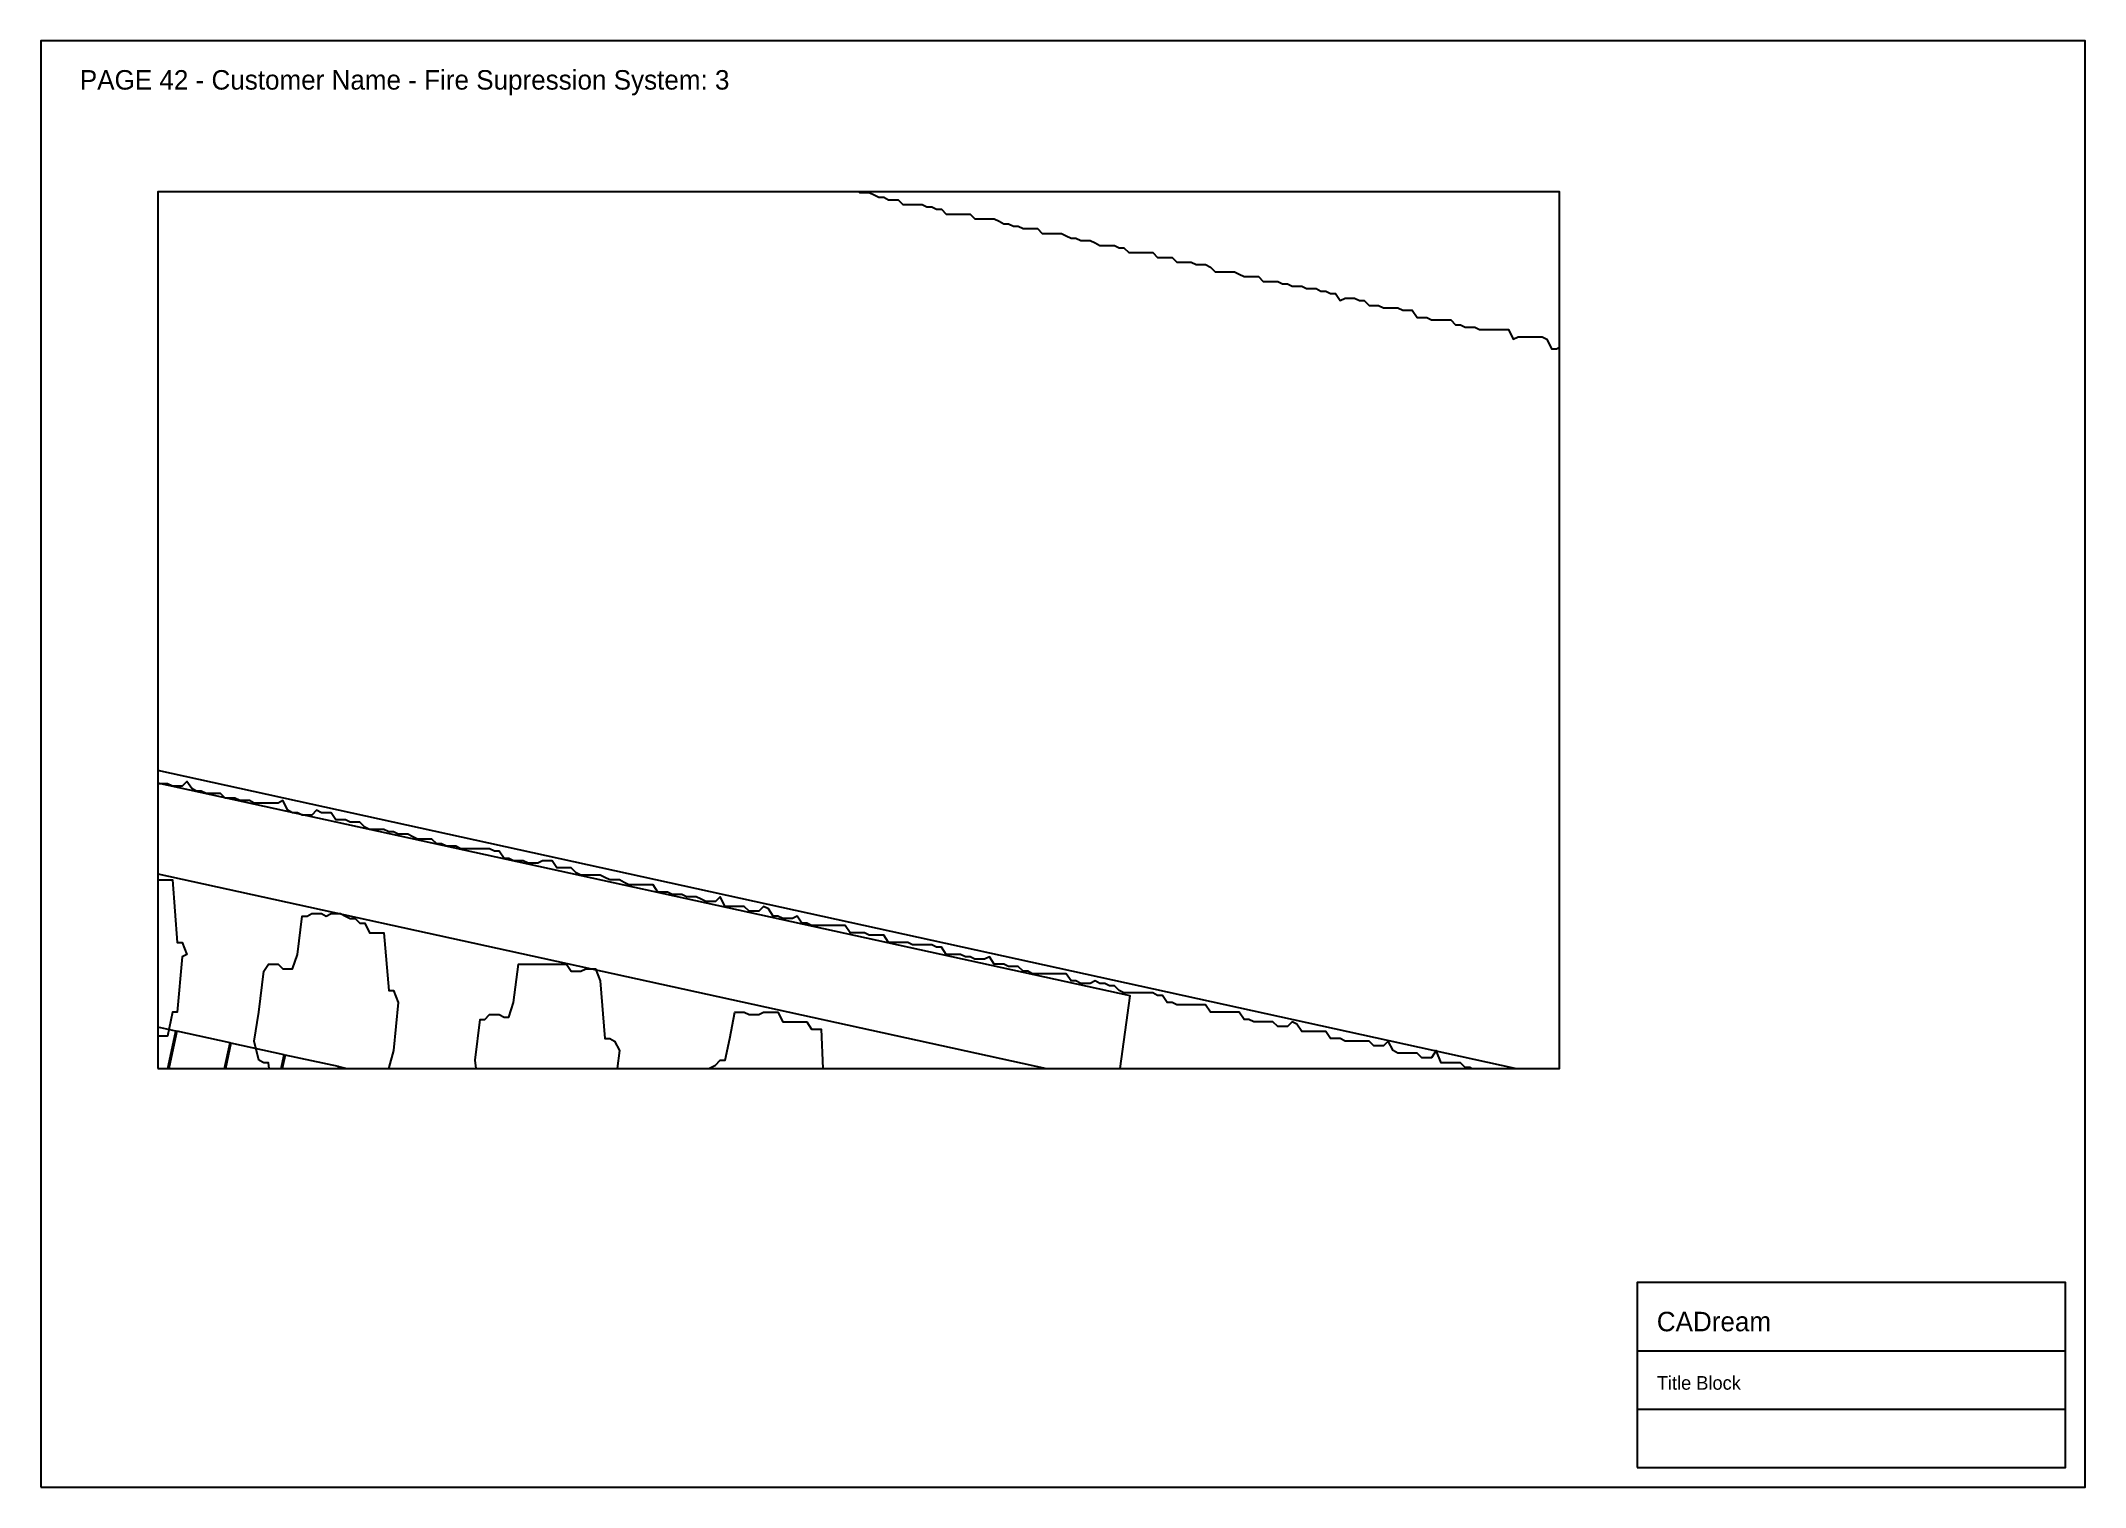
# Paper-space layout 'Layout1' of a CAD drawing. Header units: metres, sheet in millimetres. Extents: x 0 to 420, y 0 to 297.
# The model-space entities are those that its viewports show. They can reach past a viewport. Long polylines and large blocks are cut down to what shows.
import ezdxf

# ---------------------------------------------------------------- set-up
doc = ezdxf.new("R2010")
doc.units = ezdxf.units.M
for name, color, linetype in [('Obstacle', 7, 'ByLayer'), ('Parapet Wall', 7, 'Continuous'), ('PV Modules', 7, 'ByLayer'), ('SHEET_BORDER', 8, 'Continuous'), ('SHEET_TEXT', 5, 'Continuous'), ('SHEET_TITLEBLOCK', 7, 'Continuous'), ('SHEET_VIEWPORT_FRAME', 6, 'Continuous'), ('Unit Area Outer Contour', 7, 'ByLayer')]:
    doc.layers.add(name, color=color, linetype=linetype)

# ---------------------------------------------------------------- blocks, each defined once
blk = doc.blocks.new('CADREAM_TITLEBLOCK_V1')
at = {"layer": 'SHEET_TITLEBLOCK'}
for p, q in [((0, 24), (88, 24)), ((0, 12), (88, 12))]:
    blk.add_line(p, q, dxfattribs=at)
blk.add_lwpolyline([(0, 0), (88, 0), (88, 38), (0, 38)], close=True, dxfattribs=at)
for s, height, p in [('CADream', 4, (4, 28)), ('Title Block', 2.8, (4, 16))]:
    blk.add_text(s, height=height, dxfattribs=at).set_placement(p)
blk = doc.blocks.new('*U0')
at = {"layer": 'Parapet Wall', "color": 2}
blk.add_polyline3d([(-43274, -47535, 95840), (10992, -59431, 95840), (13942, -45973, 95840), (-40323, -34077, 95840)], close=True, dxfattribs=at)
at = {"layer": 'Unit Area Outer Contour', "color": 2}
blk.add_polyline3d([(-43274, -47535, 46300), (10992, -59431, 46300), (13942, -45973, 46300), (-40323, -34077, 46300)], close=True, dxfattribs=at)
at = {"flags": 1}
for tag in ['unit_id', 'unit_name', 'is_enable_parapet', 'parapet_height', 'ground_elevation']:
    blk.add_attdef(tag, (0, 0), '', height=2.5, dxfattribs=at)
blk = doc.blocks.new('*U1')
at = {"layer": 'PV Modules', "color": 0}
blk.add_polyline3d([(0, 0, 0), (110.8, -24.3, 0), (161, 204.9, 41.4), (50.2, 229.1, 41.4)], close=True, dxfattribs=at)
at = {"flags": 1}
for tag in ['vmpo', 'voco', 'silicon-material', 'theme', 'company-name', 'id', 'panel-length', 'panel-width', 'panel-height', 'mounting-hole-spacing1', 'mounting-hole-spacing2', 'userid', 'impo', 'isco', 'module-material', 'note', 'name', 'pmax']:
    blk.add_attdef(tag, (0, 0), '', height=2.5, dxfattribs=at)
blk = doc.blocks.new('*U2')
at = {"layer": 'PV Modules', "color": 110}
for p in [(-1771.6, -4676.9, 5013.4), (-1658.8, -4701.6, 5013.4), (-1546.1, -4726.3, 5013.4), (-1433.4, -4751, 5013.4), (-1320.7, -4775.7, 5013.4)]:
    blk.add_blockref('*U1', p, dxfattribs=at)
at = {"flags": 1}
for tag in ['tilt', 'azimuth', 'align', 'array-mode', 'offset-x', 'offset-y', 'mode', 'panel-x', 'panel-y', 'panel-per-row', 'bracket-type', 'bracket-value', 'row-per-array']:
    blk.add_attdef(tag, (0, 0), '', height=2.5, dxfattribs=at)
blk = doc.blocks.new('*U7')
at = {"layer": 'Obstacle', "color": 1}
blk.add_polyline3d([(-33203, -37794, 48739), (3341, -45786, 48739), (3542, -45511, 48739), (3754, -43986, 48739), (-32764, -36012, 48739)], close=True, dxfattribs=at)
at = {"flags": 1}
for tag in ['height', 'shape']:
    blk.add_attdef(tag, (0, 0), '', height=2.5, dxfattribs=at)
blk = doc.blocks.new('*U11')
at = {"layer": 'Obstacle', "color": 1}
blk.add_polyline3d([(-19077, -44178, 48788), (-18977, -44178, 48788), (-18877, -43328, 48788), (-18777, -42378, 48788), (-18677, -42378, 48788), (-18577, -42378, 48788), (-18477, -42428, 48788), (-18377, -42428, 48788), (-18277, -42478, 48788), (-18177, -42128, 48788), (-18077, -41678, 48788), (-17977, -41328, 48788), (-17877, -41328, 48788), (-17777, -41328, 48788), (-17677, -41328, 48788), (-17577, -41278, 48788), (-17477, -41278, 48788), (-17377, -41278, 48788), (-17277, -41278, 48788), (-17177, -41278, 48788), (-17077, -41278, 48788), (-16977, -41328, 48788), (-16877, -41428, 48788), (-16777, -41428, 48788), (-16677, -41428, 48788), (-16577, -41428, 48788), (-16477, -41578, 48788), (-16377, -41578, 48788), (-16277, -41578, 48788), (-16177, -41578, 48788), (-16077, -42878, 48788), (-15977, -42878, 48788), (-15977, -42878, 48788), (-15877, -43128, 48788), (-15877, -43128, 48788), (-15977, -43178, 48788), (-16077, -44328, 48788), (-16177, -44328, 48788), (-16277, -44828, 48788), (-16377, -44828, 48788), (-16477, -44828, 48788), (-16577, -44828, 48788), (-16677, -44828, 48788), (-16777, -44778, 48788), (-16877, -45128, 48788), (-16977, -45128, 48788), (-17077, -45328, 48788), (-17177, -45328, 48788), (-17277, -45478, 48788), (-17377, -45478, 48788), (-17477, -45528, 48788), (-17577, -45528, 48788), (-17677, -45528, 48788), (-17777, -45478, 48788), (-17877, -45478, 48788), (-17977, -45478, 48788), (-18077, -45478, 48788), (-18177, -45378, 48788), (-18277, -45328, 48788), (-18377, -45328, 48788), (-18477, -45228, 48788), (-18577, -45128, 48788), (-18677, -44428, 48788), (-18777, -44378, 48788), (-18877, -44378, 48788), (-18977, -44378, 48788), (-18977, -44378, 48788)], close=True, dxfattribs=at)
at = {"flags": 1}
for tag in ['height', 'shape']:
    blk.add_attdef(tag, (0, 0), '', height=2.5, dxfattribs=at)
blk = doc.blocks.new('*U12')
at = {"layer": 'Obstacle', "color": 1}
blk.add_polyline3d([(-14477, -44928, 48638), (-14377, -44328, 48638), (-14277, -43478, 48638), (-14177, -43328, 48638), (-14077, -43328, 48638), (-13977, -43328, 48638), (-13877, -43428, 48638), (-13777, -43428, 48638), (-13677, -43428, 48638), (-13577, -43128, 48638), (-13477, -42328, 48638), (-13377, -42328, 48638), (-13277, -42278, 48638), (-13177, -42278, 48638), (-13077, -42278, 48638), (-12977, -42328, 48638), (-12877, -42278, 48638), (-12777, -42278, 48638), (-12677, -42278, 48638), (-12577, -42328, 48638), (-12477, -42378, 48638), (-12377, -42378, 48638), (-12277, -42478, 48638), (-12177, -42478, 48638), (-12077, -42678, 48638), (-11977, -42678, 48638), (-11877, -42678, 48638), (-11777, -42678, 48638), (-11677, -43878, 48638), (-11577, -43878, 48638), (-11577, -43878, 48638), (-11477, -44128, 48638), (-11477, -44128, 48638), (-11577, -45128, 48638), (-11677, -45478, 48638), (-11777, -45778, 48638), (-11877, -45778, 48638), (-11977, -45778, 48638), (-12077, -45728, 48638), (-12177, -45728, 48638), (-12277, -45678, 48638), (-12377, -45678, 48638), (-12477, -46128, 48638), (-12577, -46378, 48638), (-12677, -46378, 48638), (-12777, -46378, 48638), (-12877, -46478, 48638), (-12977, -46478, 48638), (-13077, -46478, 48638), (-13177, -46478, 48638), (-13277, -46428, 48638), (-13377, -46428, 48638), (-13477, -46428, 48638), (-13577, -46378, 48638), (-13677, -46378, 48638), (-13777, -46328, 48638), (-13877, -46328, 48638), (-13977, -46128, 48638), (-14077, -46128, 48638), (-14177, -45378, 48638), (-14277, -45378, 48638), (-14377, -45328, 48638), (-14377, -45328, 48638)], close=True, dxfattribs=at)
at = {"flags": 1}
for tag in ['height', 'shape']:
    blk.add_attdef(tag, (0, 0), '', height=2.5, dxfattribs=at)
blk = doc.blocks.new('*U13')
at = {"layer": 'Obstacle', "color": 1}
blk.add_polyline3d([(-9877, -45328, 48638), (-9777, -44478, 48638), (-9677, -44478, 48638), (-9577, -44378, 48638), (-9477, -44378, 48638), (-9377, -44378, 48638), (-9277, -44428, 48638), (-9177, -44428, 48638), (-9077, -44128, 48638), (-8977, -43328, 48638), (-8877, -43328, 48638), (-8777, -43328, 48638), (-8677, -43328, 48638), (-8577, -43328, 48638), (-8477, -43328, 48638), (-8377, -43328, 48638), (-8277, -43328, 48638), (-8177, -43328, 48638), (-8077, -43328, 48638), (-7977, -43328, 48638), (-7877, -43478, 48638), (-7777, -43478, 48638), (-7677, -43478, 48638), (-7577, -43428, 48638), (-7477, -43428, 48638), (-7377, -43428, 48638), (-7277, -43678, 48638), (-7177, -44878, 48638), (-7077, -44878, 48638), (-6977, -44928, 48638), (-6977, -44928, 48638), (-6877, -45128, 48638), (-6877, -45128, 48638), (-6977, -45928, 48638), (-7077, -46128, 48638), (-7177, -46578, 48638), (-7277, -46728, 48638), (-7377, -46728, 48638), (-7477, -46728, 48638), (-7577, -46728, 48638), (-7677, -46728, 48638), (-7777, -46728, 48638), (-7877, -46678, 48638), (-7977, -47228, 48638), (-8077, -47328, 48638), (-8177, -47328, 48638), (-8277, -47378, 48638), (-8377, -47378, 48638), (-8477, -47478, 48638), (-8577, -47478, 48638), (-8677, -47478, 48638), (-8777, -47428, 48638), (-8877, -47428, 48638), (-8977, -47428, 48638), (-9077, -47428, 48638), (-9177, -47378, 48638), (-9277, -47378, 48638), (-9377, -47178, 48638), (-9477, -47178, 48638), (-9577, -46328, 48638), (-9677, -46328, 48638), (-9777, -46328, 48638), (-9777, -46328, 48638)], close=True, dxfattribs=at)
at = {"flags": 1}
for tag in ['height', 'shape']:
    blk.add_attdef(tag, (0, 0), '', height=2.5, dxfattribs=at)
blk = doc.blocks.new('*U14')
at = {"layer": 'Obstacle', "color": 1}
blk.add_polyline3d([(-5477, -46328, 48638), (-5377, -46278, 48638), (-5277, -46128, 48638), (-5177, -45528, 48638), (-5077, -45528, 48638), (-4977, -45478, 48638), (-4877, -45428, 48638), (-4777, -45328, 48638), (-4677, -45328, 48638), (-4577, -44878, 48638), (-4477, -44328, 48638), (-4377, -44328, 48638), (-4277, -44328, 48638), (-4177, -44378, 48638), (-4077, -44378, 48638), (-3977, -44378, 48638), (-3877, -44328, 48638), (-3777, -44328, 48638), (-3677, -44328, 48638), (-3577, -44328, 48638), (-3477, -44528, 48638), (-3377, -44528, 48638), (-3277, -44528, 48638), (-3177, -44528, 48638), (-3077, -44528, 48638), (-2977, -44528, 48638), (-2877, -44678, 48638), (-2777, -44678, 48638), (-2677, -44678, 48638), (-2677, -44678, 48638), (-2577, -47328, 48638), (-2577, -47328, 48638), (-2677, -47478, 48638), (-2777, -47478, 48638), (-2877, -47728, 48638), (-2977, -47728, 48638), (-3077, -47728, 48638), (-3177, -47678, 48638), (-3277, -47628, 48638), (-3377, -47678, 48638), (-3477, -48328, 48638), (-3577, -48428, 48638), (-3677, -48428, 48638), (-3777, -48428, 48638), (-3877, -48428, 48638), (-3977, -48478, 48638), (-4077, -48478, 48638), (-4177, -48478, 48638), (-4277, -48428, 48638), (-4377, -48428, 48638), (-4477, -48428, 48638), (-4577, -48378, 48638), (-4677, -48378, 48638), (-4777, -48328, 48638), (-4877, -48178, 48638), (-4977, -48128, 48638), (-5077, -48128, 48638), (-5177, -47328, 48638), (-5277, -47228, 48638), (-5377, -47228, 48638), (-5377, -47228, 48638)], close=True, dxfattribs=at)
at = {"flags": 1}
for tag in ['height', 'shape']:
    blk.add_attdef(tag, (0, 0), '', height=2.5, dxfattribs=at)
blk = doc.blocks.new('*U15')
at = {"layer": 'Obstacle', "color": 1}
for points in [[(-2677, -27078, 56238), (-2577, -27128, 56238), (-2477, -27128, 56238), (-2377, -27128, 56238), (-2277, -27228, 56238), (-2177, -27228, 56238), (-2077, -27228, 56238), (-1977, -27228, 56238), (-1877, -27278, 56238), (-1777, -27278, 56238), (-1677, -27278, 56238), (-1577, -27328, 56238), (-1477, -27378, 56238), (-1377, -27378, 56238), (-1277, -27428, 56238), (-1177, -27428, 56238), (-1077, -27428, 56238), (-977, -27528, 56238), (-877, -27528, 56238), (-777, -27528, 56238), (-677, -27528, 56238), (-577, -27528, 56238), (-477, -27578, 56238), (-377, -27578, 56238), (-277, -27628, 56238), (-177, -27628, 56238), (-77, -27728, 56238), (23, -27728, 56238), (123, -27728, 56238), (223, -27728, 56238), (323, -27728, 56238), (423, -27728, 56238), (523, -27828, 56238), (623, -27828, 56238), (723, -27828, 56238), (823, -27828, 56238), (923, -27828, 56238), (1023, -27878, 56238), (1123, -27928, 56238), (1223, -27928, 56238), (1323, -27978, 56238), (1423, -27978, 56238), (1523, -28028, 56238), (1623, -28028, 56238), (1723, -28028, 56238), (1823, -28028, 56238), (1923, -28128, 56238), (2023, -28128, 56238), (2123, -28128, 56238), (2223, -28128, 56238), (2323, -28128, 56238), (2423, -28178, 56238), (2523, -28228, 56238), (2623, -28228, 56238), (2723, -28278, 56238), (2823, -28278, 56238), (2923, -28278, 56238), (3023, -28328, 56238), (3123, -28378, 56238), (3223, -28378, 56238), (3323, -28378, 56238), (3423, -28378, 56238), (3523, -28428, 56238), (3623, -28428, 56238), (3723, -28528, 56238), (3823, -28528, 56238), (3923, -28528, 56238), (4023, -28528, 56238), (4123, -28528, 56238), (4223, -28528, 56238), (4323, -28628, 56238), (4423, -28628, 56238), (4523, -28628, 56238), (4623, -28628, 56238), (4723, -28728, 56238), (4823, -28728, 56238), (4923, -28728, 56238), (5023, -28728, 56238), (5123, -28778, 56238), (5223, -28778, 56238), (5323, -28778, 56238), (5423, -28828, 56238), (5523, -28928, 56238), (5623, -28928, 56238), (5723, -28928, 56238), (5823, -28928, 56238), (5923, -28928, 56238), (6023, -28978, 56238), (6123, -29028, 56238), (6223, -29028, 56238), (6323, -29028, 56238), (6423, -29028, 56238), (6523, -29128, 56238), (6623, -29128, 56238), (6723, -29128, 56238), (6823, -29128, 56238), (6923, -29178, 56238), (7023, -29178, 56238), (7123, -29228, 56238), (7223, -29228, 56238), (7323, -29228, 56238), (7423, -29278, 56238), (7523, -29278, 56238), (7623, -29278, 56238), (7723, -29328, 56238), (7823, -29328, 56238), (7923, -29378, 56238), (8023, -29378, 56238), (8123, -29528, 56238), (8223, -29478, 56238), (8323, -29478, 56238), (8423, -29478, 56238), (8523, -29528, 56238), (8623, -29528, 56238), (8723, -29628, 56238), (8823, -29628, 56238), (8923, -29628, 56238), (9023, -29678, 56238), (9123, -29678, 56238), (9223, -29678, 56238), (9323, -29678, 56238), (9423, -29728, 56238), (9523, -29728, 56238), (9623, -29728, 56238), (9723, -29878, 56238), (9823, -29878, 56238), (9923, -29878, 56238), (10023, -29928, 56238), (10123, -29928, 56238), (10223, -29928, 56238), (10323, -29928, 56238), (10423, -29928, 56238), (10523, -30028, 56238), (10623, -30028, 56238), (10723, -30078, 56238), (10823, -30078, 56238), (10923, -30078, 56238), (11023, -30128, 56238), (11123, -30128, 56238), (11223, -30128, 56238), (11323, -30128, 56238), (11423, -30128, 56238), (11523, -30128, 56238), (11623, -30128, 56238), (11723, -30328, 56238), (11823, -30278, 56238), (11923, -30278, 56238), (12023, -30278, 56238), (12123, -30278, 56238), (12223, -30278, 56238), (12323, -30278, 56238), (12423, -30328, 56238), (12523, -30528, 56238), (12623, -30528, 56238), (12723, -30478, 56238), (12823, -30478, 56238), (12923, -30478, 56238)], [(11523, -45678, 56238), (11423, -45528, 56238), (11323, -45528, 56238), (11223, -45528, 56238), (11123, -45528, 56238), (11023, -45528, 56238), (10923, -45528, 56238), (10823, -45478, 56238), (10723, -45478, 56238), (10623, -45378, 56238), (10523, -45378, 56238), (10423, -45378, 56238), (10323, -45378, 56238), (10223, -45378, 56238), (10123, -45128, 56238), (10023, -45278, 56238), (9923, -45278, 56238), (9823, -45278, 56238), (9723, -45178, 56238), (9623, -45178, 56238), (9523, -45178, 56238), (9423, -45178, 56238), (9323, -45178, 56238), (9223, -45128, 56238), (9123, -44928, 56238), (9023, -45028, 56238), (8923, -45028, 56238), (8823, -45028, 56238), (8723, -44928, 56238), (8623, -44928, 56238), (8523, -44928, 56238), (8423, -44928, 56238), (8323, -44928, 56238), (8223, -44928, 56238), (8123, -44878, 56238), (8023, -44878, 56238), (7923, -44878, 56238), (7823, -44728, 56238), (7723, -44728, 56238), (7623, -44728, 56238), (7523, -44728, 56238), (7423, -44728, 56238), (7323, -44728, 56238), (7223, -44578, 56238), (7123, -44528, 56238), (7023, -44628, 56238), (6923, -44628, 56238), (6823, -44628, 56238), (6723, -44528, 56238), (6623, -44528, 56238), (6523, -44528, 56238), (6423, -44528, 56238), (6323, -44528, 56238), (6223, -44478, 56238), (6123, -44478, 56238), (6023, -44328, 56238), (5923, -44328, 56238), (5823, -44328, 56238), (5723, -44328, 56238), (5623, -44328, 56238), (5523, -44328, 56238), (5423, -44328, 56238), (5323, -44178, 56238), (5223, -44178, 56238), (5123, -44178, 56238), (5023, -44178, 56238), (4923, -44178, 56238), (4823, -44178, 56238), (4723, -44178, 56238), (4623, -44128, 56238), (4523, -44128, 56238), (4423, -43978, 56238), (4323, -43978, 56238), (4223, -43928, 56238), (4123, -43928, 56238), (4023, -43928, 56238), (3923, -43928, 56238), (3823, -43928, 56238), (3723, -43928, 56238), (3623, -43928, 56238), (3523, -43878, 56238), (3423, -43778, 56238), (3323, -43778, 56238), (3223, -43728, 56238), (3123, -43728, 56238), (3023, -43678, 56238), (2923, -43728, 56238), (2823, -43728, 56238), (2723, -43728, 56238), (2623, -43678, 56238), (2523, -43678, 56238), (2423, -43528, 56238), (2323, -43528, 56238), (2223, -43528, 56238), (2123, -43528, 56238), (2023, -43528, 56238), (1923, -43528, 56238), (1823, -43528, 56238), (1723, -43528, 56238), (1623, -43478, 56238), (1523, -43478, 56238), (1423, -43378, 56238), (1323, -43378, 56238), (1223, -43378, 56238), (1123, -43328, 56238), (1023, -43328, 56238), (923, -43328, 56238), (823, -43178, 56238), (723, -43228, 56238), (623, -43228, 56238), (523, -43228, 56238), (423, -43178, 56238), (323, -43178, 56238), (223, -43128, 56238), (123, -43128, 56238), (23, -43128, 56238), (-77, -43128, 56238), (-177, -42978, 56238), (-277, -42978, 56238), (-377, -42928, 56238), (-477, -42928, 56238), (-577, -42928, 56238), (-677, -42928, 56238), (-777, -42928, 56238), (-877, -42878, 56238), (-977, -42878, 56238), (-1077, -42878, 56238), (-1177, -42878, 56238), (-1277, -42878, 56238), (-1377, -42728, 56238), (-1477, -42728, 56238), (-1577, -42728, 56238), (-1677, -42728, 56238), (-1777, -42678, 56238), (-1877, -42678, 56238), (-1977, -42678, 56238), (-2077, -42678, 56238), (-2177, -42528, 56238), (-2277, -42528, 56238), (-2377, -42528, 56238), (-2477, -42528, 56238), (-2577, -42528, 56238), (-2677, -42528, 56238), (-2777, -42528, 56238), (-2877, -42528, 56238), (-2977, -42478, 56238), (-3077, -42478, 56238), (-3177, -42328, 56238), (-3277, -42378, 56238), (-3377, -42378, 56238), (-3477, -42378, 56238), (-3577, -42328, 56238), (-3677, -42328, 56238), (-3777, -42178, 56238), (-3877, -42128, 56238), (-3977, -42228, 56238), (-4077, -42228, 56238), (-4177, -42228, 56238), (-4277, -42128, 56238), (-4377, -42128, 56238), (-4477, -42128, 56238), (-4577, -42128, 56238), (-4677, -42128, 56238), (-4777, -41928, 56238), (-4877, -42028, 56238), (-4977, -42028, 56238), (-5077, -42028, 56238), (-5177, -41978, 56238), (-5277, -41928, 56238), (-5377, -41928, 56238), (-5477, -41928, 56238), (-5577, -41878, 56238), (-5677, -41878, 56238), (-5777, -41878, 56238), (-5877, -41828, 56238), (-5977, -41828, 56238), (-6077, -41828, 56238), (-6177, -41678, 56238), (-6277, -41678, 56238), (-6377, -41678, 56238), (-6477, -41678, 56238), (-6577, -41678, 56238), (-6677, -41678, 56238), (-6777, -41628, 56238), (-6877, -41578, 56238), (-6977, -41578, 56238), (-7077, -41578, 56238), (-7177, -41528, 56238), (-7277, -41478, 56238), (-7377, -41478, 56238), (-7477, -41478, 56238), (-7577, -41478, 56238), (-7677, -41478, 56238), (-7777, -41428, 56238), (-7877, -41328, 56238), (-7977, -41328, 56238), (-8077, -41328, 56238), (-8177, -41328, 56238), (-8277, -41178, 56238), (-8377, -41178, 56238), (-8477, -41178, 56238), (-8577, -41228, 56238), (-8677, -41228, 56238), (-8777, -41228, 56238), (-8877, -41178, 56238), (-8977, -41178, 56238), (-9077, -41178, 56238), (-9177, -41128, 56238), (-9277, -41128, 56238), (-9377, -40978, 56238), (-9477, -40978, 56238), (-9577, -40928, 56238), (-9677, -40928, 56238), (-9777, -40928, 56238), (-9877, -40928, 56238), (-9977, -40928, 56238), (-10077, -40928, 56238), (-10177, -40928, 56238), (-10277, -40878, 56238), (-10377, -40878, 56238), (-10477, -40878, 56238), (-10577, -40828, 56238), (-10677, -40828, 56238), (-10777, -40728, 56238), (-10877, -40728, 56238), (-10977, -40728, 56238), (-11077, -40728, 56238), (-11177, -40678, 56238), (-11277, -40628, 56238), (-11377, -40628, 56238), (-11477, -40628, 56238), (-11577, -40578, 56238), (-11677, -40578, 56238), (-11777, -40528, 56238), (-11877, -40528, 56238), (-11977, -40528, 56238), (-12077, -40528, 56238), (-12177, -40478, 56238), (-12277, -40378, 56238), (-12377, -40378, 56238), (-12477, -40378, 56238), (-12577, -40328, 56238), (-12677, -40328, 56238), (-12777, -40328, 56238), (-12877, -40178, 56238), (-12977, -40178, 56238), (-13077, -40178, 56238), (-13177, -40128, 56238), (-13277, -40228, 56238), (-13377, -40228, 56238), (-13477, -40228, 56238), (-13577, -40178, 56238), (-13677, -40178, 56238), (-13777, -40128, 56238), (-13877, -39928, 56238), (-13977, -39978, 56238), (-14077, -39978, 56238), (-14177, -39978, 56238), (-14277, -39978, 56238), (-14377, -39978, 56238), (-14477, -39978, 56238), (-14577, -39928, 56238), (-14677, -39928, 56238), (-14777, -39928, 56238), (-14877, -39878, 56238), (-14977, -39878, 56238), (-15077, -39878, 56238), (-15177, -39778, 56238), (-15277, -39778, 56238), (-15377, -39778, 56238), (-15477, -39778, 56238), (-15577, -39728, 56238), (-15677, -39728, 56238), (-15777, -39678, 56238), (-15877, -39528, 56238), (-15977, -39628, 56238), (-16077, -39628, 56238), (-16177, -39628, 56238), (-16277, -39578, 56238), (-16377, -39578, 56238), (-16477, -39578, 56238), (-16577, -39478, 56238), (-16677, -39478, 56238)]]:
    blk.add_polyline3d(points, dxfattribs=at)
at = {"flags": 1}
for tag in ['height', 'shape']:
    blk.add_attdef(tag, (0, 0), '', height=2.5, dxfattribs=at)

msp = doc.modelspace()

# ---------------------------------------------------------------- block references
at = {"layer": 'Obstacle'}
for name in ['*U15', '*U7', '*U11', '*U12', '*U13', '*U14']:
    msp.add_blockref(name, (0, 0), dxfattribs=at)
at = {"layer": 'PV Modules', "xscale": 10, "yscale": 10, "zscale": 10}
msp.add_blockref('*U2', (0, 0), dxfattribs=at)
at = {"layer": 'Unit Area Outer Contour'}
msp.add_blockref('*U0', (0, 0), dxfattribs=at)

psp = doc.layouts.get("Layout1")

# ---------------------------------------------------------------- linework, layer by layer
at = {"layer": 'SHEET_BORDER'}
psp.add_lwpolyline([(0, 0), (420, 0), (420, 297), (0, 297)], close=True, dxfattribs=at)
at = {"layer": 'SHEET_VIEWPORT_FRAME'}
psp.add_lwpolyline([(24, 86), (312, 86), (312, 266), (24, 266)], close=True, dxfattribs=at)

# ---------------------------------------------------------------- block references
at = {"layer": 'SHEET_TITLEBLOCK'}
psp.add_blockref('CADREAM_TITLEBLOCK_V1', (328, 4), dxfattribs=at)

# ---------------------------------------------------------------- texts
at = {"layer": 'SHEET_TEXT'}
psp.add_text('PAGE 42 - Customer Name - Fire Supression System: 3', height=4, dxfattribs=at).set_placement((8, 287))

# ---------------------------------------------------------------- viewports
at = {"layer": 'SHEET_VIEWPORT_FRAME'}
psp.add_viewport(center=(168, 176), size=(288, 180), view_center_point=(-1899.37, -36380.25), view_height=18230.8715, dxfattribs=at)

doc.saveas('drawing.dxf')
